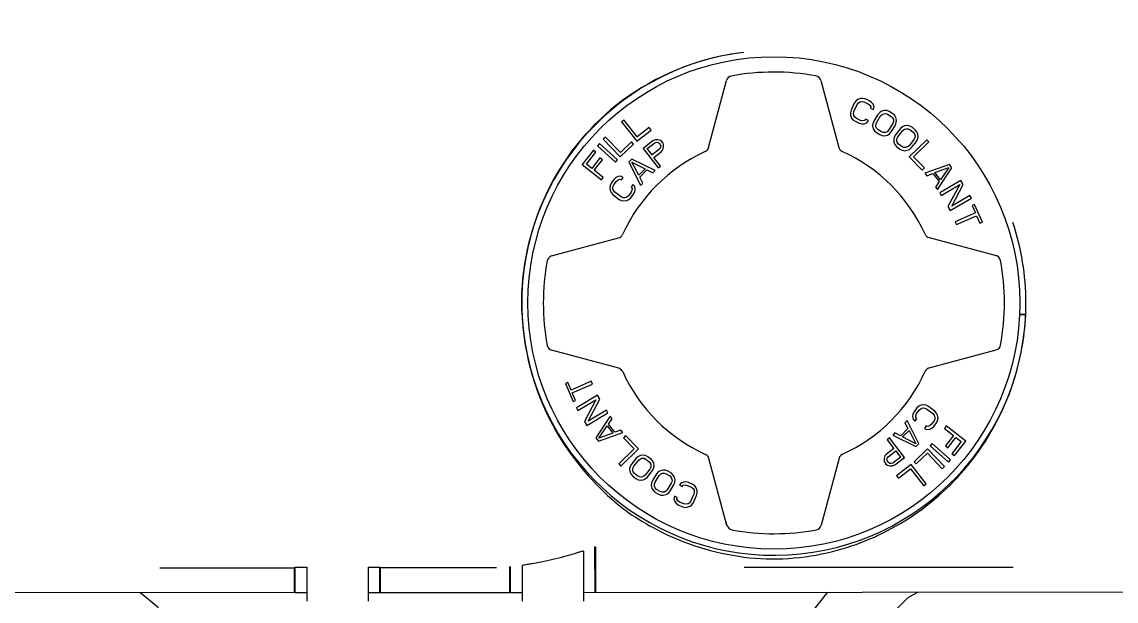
# Model space of a CAD drawing. Header units: metres. Extents: x 27859 to 32645, y 1492 to 8791.
# Drawn here: x 29835.3 to 30013.2, y 6042.6 to 6136.7 of the extents above; entities that cross this region are included whole.
import ezdxf

# ---------------------------------------------------------------- set-up
doc = ezdxf.new("R2010")
doc.units = ezdxf.units.M
doc.linetypes.add('CENTER', pattern=[2, 1.25, -0.25, 0.25, -0.25])
doc.layers.add('E-EQPT', color=190, linetype='Continuous')
doc.layers.add('E-HAT', color=253, linetype='CENTER', lineweight=15)

# ---------------------------------------------------------------- blocks, each defined once
blk = doc.blocks.new('EDG')
at = {"color": 0, "linetype": 'Continuous'}
for p, q in [((897.32, 1470.54, 1), (890.85, 1464.14, 1)), ((904, 1463.32, 1), (909.08, 1469.72, 1)), ((943.7, 1456.65, 1), (943.69, 1464.77, 1)), ((953.69, 1459.02, 1), (953.69, 1464.77, 1)), ((978.69, 1459.26, 1), (978.69, 1464.77, 1)), ((988.69, 1459.27, 1), (988.69, 1464.77, 1)), ((1012.83, 1465.88, 1), (1014.77, 1464.24, 1)), ((943.69, 1463.36, 1), (707.68, 1463.12, 1)), ((890.85, 1464.14, 1), (889.33, 1463.3, 1)), ((941.69, 1463.35, 1), (941.7, 1455.96, 1)), ((941.82, 1463.35, 1), (941.83, 1455.88, 1)), ((955.56, 1463.37, 1), (953.69, 1463.37, 1)), ((955.56, 1463.37, 1), (955.56, 1459.17, 1)), ((978.69, 1463.39, 1), (955.69, 1463.37, 1)), ((955.69, 1463.37, 1), (955.69, 1459.31, 1)), ((976.69, 1463.39, 1), (976.69, 1459.39, 1)), ((976.82, 1463.39, 1), (976.83, 1459.26, 1)), ((990.56, 1463.4, 1), (988.69, 1463.4, 1)), ((990.56, 1463.4, 1), (990.56, 1459.27, 1)), ((990.69, 1463.4, 1), (1093.19, 1463.5, 1)), ((990.69, 1463.4, 1), (990.69, 1459.4, 1)), ((1014.77, 1464.24, 1), (1015.78, 1463.43, 1)), ((873.82, 1459.29, 1), (917.57, 1459.33, 1)), ((955.69, 1459.31, 1), (955.56, 1459.17, 1)), ((957.82, 1459.37, 1), (976.69, 1459.39, 1)), ((976.69, 1459.39, 1), (976.83, 1459.26, 1)), ((978.69, 1459.26, 1), (976.83, 1459.26, 1)), ((990.56, 1459.27, 1), (988.69, 1459.27, 1)), ((990.69, 1459.4, 1), (990.56, 1459.27, 1)), ((990.69, 1459.4, 1), (1012.57, 1459.42, 1)), ((904.87, 1451.84, 1), (905.04, 1452.46, 1)), ((920.36, 1452.47, 1), (923.29, 1441.59, 1)), ((920.53, 1451.86, 1), (920.36, 1452.47, 1)), ((902.13, 1441.57, 1), (904.87, 1451.84, 1)), ((925.82, 1448.77, 1), (925.29, 1447.61, 1)), ((925.74, 1447.4, 1), (926.28, 1448.57, 1)), ((926.07, 1449.13, 1), (925.82, 1448.77, 1)), ((926.37, 1449.37, 1), (926.07, 1449.13, 1)), ((926.28, 1448.57, 1), (926.49, 1448.84, 1)), ((926.81, 1449.54, 1), (926.37, 1449.37, 1)), ((926.49, 1448.84, 1), (926.75, 1449, 1)), ((926.75, 1449, 1), (927.05, 1449.05, 1)), ((927.19, 1449.55, 1), (926.81, 1449.54, 1)), ((927.05, 1449.05, 1), (927.39, 1448.99, 1)), ((927.6, 1449.46, 1), (927.19, 1449.55, 1)), ((927.39, 1448.99, 1), (928.07, 1448.68, 1)), ((928.28, 1449.14, 1), (927.6, 1449.46, 1)), ((928.07, 1448.68, 1), (928.34, 1448.46, 1)), ((928.63, 1448.89, 1), (928.28, 1449.14, 1)), ((928.86, 1448.6, 1), (928.63, 1448.89, 1)), ((929.02, 1448.15, 1), (928.86, 1448.6, 1)), ((925.29, 1447.61, 1), (925.19, 1447.19, 1)), ((925.19, 1447.19, 1), (925.2, 1446.81, 1)), ((925.2, 1446.81, 1), (925.36, 1446.36, 1)), ((925.68, 1447.06, 1), (925.74, 1447.4, 1)), ((925.72, 1446.76, 1), (925.68, 1447.06, 1)), ((925.88, 1446.5, 1), (925.72, 1446.76, 1)), ((928.34, 1448.46, 1), (928.49, 1448.2, 1)), ((928.49, 1448.2, 1), (928.46, 1447.94, 1)), ((928.46, 1447.94, 1), (928.92, 1447.73, 1)), ((928.92, 1447.73, 1), (929.02, 1448.15, 1)), ((929.65, 1446.95, 1), (928.98, 1445.87, 1)), ((929.41, 1445.6, 1), (930.08, 1446.69, 1)), ((929.95, 1447.27, 1), (929.65, 1446.95, 1)), ((930.27, 1447.47, 1), (929.95, 1447.27, 1)), ((930.08, 1446.69, 1), (930.33, 1446.94, 1)), ((930.73, 1447.59, 1), (930.27, 1447.47, 1)), ((930.33, 1446.94, 1), (930.6, 1447.07, 1)), ((930.6, 1447.07, 1), (930.91, 1447.08, 1)), ((931.1, 1447.56, 1), (930.73, 1447.59, 1)), ((930.91, 1447.08, 1), (931.23, 1446.98, 1)), ((931.5, 1447.41, 1), (931.1, 1447.56, 1)), ((931.23, 1446.98, 1), (931.8, 1446.63, 1)), ((932.07, 1447.06, 1), (931.5, 1447.41, 1)), ((932.38, 1446.77, 1), (932.07, 1447.06, 1)), ((932.57, 1446.45, 1), (932.38, 1446.77, 1)), ((888.37, 1446.03, 1), (887.97, 1445.73, 1)), ((887.97, 1445.73, 1), (890.43, 1442.57, 1)), ((890.51, 1443.28, 1), (888.37, 1446.03, 1)), ((925.36, 1446.36, 1), (925.59, 1446.07, 1)), ((925.59, 1446.07, 1), (925.93, 1445.82, 1)), ((926.15, 1446.28, 1), (925.88, 1446.5, 1)), ((925.93, 1445.82, 1), (926.62, 1445.51, 1)), ((926.83, 1445.97, 1), (926.15, 1446.28, 1)), ((926.62, 1445.51, 1), (927.03, 1445.41, 1)), ((927.17, 1445.91, 1), (926.83, 1445.97, 1)), ((927.03, 1445.41, 1), (927.4, 1445.43, 1)), ((927.46, 1445.96, 1), (927.17, 1445.91, 1)), ((927.4, 1445.43, 1), (927.85, 1445.6, 1)), ((927.65, 1446.16, 1), (927.46, 1445.96, 1)), ((928.1, 1445.95, 1), (927.65, 1446.16, 1)), ((927.85, 1445.6, 1), (928.1, 1445.95, 1)), ((928.83, 1445.46, 1), (928.79, 1445.08, 1)), ((928.79, 1445.08, 1), (928.9, 1444.62, 1)), ((928.98, 1445.87, 1), (928.83, 1445.46, 1)), ((929.3, 1445.27, 1), (929.41, 1445.6, 1)), ((929.31, 1444.97, 1), (929.3, 1445.27, 1)), ((929.43, 1444.69, 1), (929.31, 1444.97, 1)), ((932.06, 1445.47, 1), (931.39, 1444.38, 1)), ((931.8, 1446.63, 1), (932.04, 1446.38, 1)), ((931.82, 1444.12, 1), (932.49, 1445.2, 1)), ((932.04, 1446.38, 1), (932.16, 1446.1, 1)), ((932.17, 1445.8, 1), (932.06, 1445.47, 1)), ((932.16, 1446.1, 1), (932.17, 1445.8, 1)), ((932.49, 1445.2, 1), (932.64, 1445.61, 1)), ((932.68, 1445.99, 1), (932.57, 1446.45, 1)), ((932.64, 1445.61, 1), (932.68, 1445.99, 1)), ((933.98, 1445.07, 1), (933.64, 1444.91, 1)), ((934.45, 1445.13, 1), (933.98, 1445.07, 1)), ((934.82, 1445.05, 1), (934.45, 1445.13, 1)), ((935.2, 1444.86, 1), (934.82, 1445.05, 1)), ((885.35, 1443.27, 1), (884.99, 1442.93, 1)), ((887.77, 1440.76, 1), (885.35, 1443.27, 1)), ((890.43, 1442.57, 1), (892.8, 1444.41, 1)), ((892.48, 1444.81, 1), (890.51, 1443.28, 1)), ((892.8, 1444.41, 1), (892.48, 1444.81, 1)), ((928.9, 1444.62, 1), (929.09, 1444.3, 1)), ((929.09, 1444.3, 1), (929.4, 1444.01, 1)), ((929.4, 1444.01, 1), (929.97, 1443.66, 1)), ((929.67, 1444.44, 1), (929.43, 1444.69, 1)), ((930.24, 1444.09, 1), (929.67, 1444.44, 1)), ((929.97, 1443.66, 1), (930.37, 1443.51, 1)), ((930.57, 1443.99, 1), (930.24, 1444.09, 1)), ((930.37, 1443.51, 1), (930.74, 1443.48, 1)), ((930.87, 1444, 1), (930.57, 1443.99, 1)), ((930.74, 1443.48, 1), (931.21, 1443.6, 1)), ((931.15, 1444.13, 1), (930.87, 1444, 1)), ((931.39, 1444.38, 1), (931.15, 1444.13, 1)), ((931.21, 1443.6, 1), (931.53, 1443.8, 1)), ((931.53, 1443.8, 1), (931.82, 1444.12, 1)), ((932.3, 1443.25, 1), (932.22, 1442.88, 1)), ((932.51, 1443.63, 1), (932.3, 1443.25, 1)), ((933.3, 1444.63, 1), (932.51, 1443.63, 1)), ((932.75, 1443, 1), (932.9, 1443.32, 1)), ((932.9, 1443.32, 1), (933.69, 1444.32, 1)), ((933.64, 1444.91, 1), (933.3, 1444.63, 1)), ((933.69, 1444.32, 1), (933.97, 1444.53, 1)), ((933.97, 1444.53, 1), (934.26, 1444.62, 1)), ((934.26, 1444.62, 1), (934.56, 1444.6, 1)), ((934.56, 1444.6, 1), (934.88, 1444.46, 1)), ((934.88, 1444.46, 1), (935.4, 1444.04, 1)), ((935.72, 1444.44, 1), (935.2, 1444.86, 1)), ((935.4, 1444.04, 1), (935.6, 1443.77, 1)), ((935.66, 1443.17, 1), (935.51, 1442.86, 1)), ((935.6, 1443.77, 1), (935.69, 1443.48, 1)), ((935.69, 1443.48, 1), (935.66, 1443.17, 1)), ((935.99, 1444.11, 1), (935.72, 1444.44, 1)), ((936.14, 1443.77, 1), (935.99, 1444.11, 1)), ((936.11, 1442.93, 1), (936.19, 1443.3, 1)), ((936.19, 1443.3, 1), (936.14, 1443.77, 1)), ((884.36, 1442.21, 1), (884.02, 1441.84, 1)), ((884.02, 1441.84, 1), (887, 1439.17, 1)), ((887.33, 1439.54, 1), (884.36, 1442.21, 1)), ((884.99, 1442.93, 1), (887.76, 1440.05, 1)), ((887.76, 1440.05, 1), (889.92, 1442.13, 1)), ((889.57, 1442.5, 1), (887.77, 1440.76, 1)), ((889.92, 1442.13, 1), (889.57, 1442.5, 1)), ((893.07, 1442.64, 1), (891.48, 1441.42, 1)), ((891.48, 1441.42, 1), (893.92, 1438.25, 1)), ((892.14, 1441.38, 1), (893.39, 1442.35, 1)), ((892.92, 1440.37, 1), (892.14, 1441.38, 1)), ((893.45, 1442.82, 1), (893.07, 1442.64, 1)), ((893.39, 1442.35, 1), (893.64, 1442.43, 1)), ((893.87, 1442.82, 1), (893.45, 1442.82, 1)), ((893.64, 1442.43, 1), (893.88, 1442.4, 1)), ((894.28, 1442.71, 1), (893.87, 1442.82, 1)), ((893.88, 1442.4, 1), (894.1, 1442.25, 1)), ((894.1, 1442.25, 1), (894.26, 1442.05, 1)), ((894.32, 1441.56, 1), (894.17, 1441.34, 1)), ((894.26, 1442.05, 1), (894.35, 1441.79, 1)), ((894.5, 1442.55, 1), (894.28, 1442.71, 1)), ((894.35, 1441.79, 1), (894.32, 1441.56, 1)), ((894.7, 1442.28, 1), (894.5, 1442.55, 1)), ((894.79, 1442.03, 1), (894.7, 1442.28, 1)), ((894.7, 1441.2, 1), (894.8, 1441.61, 1)), ((894.8, 1441.61, 1), (894.79, 1442.03, 1)), ((932.22, 1442.88, 1), (932.27, 1442.41, 1)), ((932.27, 1442.41, 1), (932.42, 1442.06, 1)), ((932.42, 1442.06, 1), (932.69, 1441.74, 1)), ((932.69, 1441.74, 1), (933.21, 1441.32, 1)), ((932.72, 1442.7, 1), (932.75, 1443, 1)), ((932.81, 1442.41, 1), (932.72, 1442.7, 1)), ((933.01, 1442.14, 1), (932.81, 1442.41, 1)), ((933.53, 1441.72, 1), (933.01, 1442.14, 1)), ((933.85, 1441.58, 1), (933.53, 1441.72, 1)), ((934.15, 1441.55, 1), (933.85, 1441.58, 1)), ((934.44, 1441.65, 1), (934.15, 1441.55, 1)), ((934.72, 1441.86, 1), (934.44, 1441.65, 1)), ((935.51, 1442.86, 1), (934.72, 1441.86, 1)), ((937.6, 1442.83, 1), (934.74, 1440.03, 1)), ((934.77, 1441.27, 1), (935.11, 1441.55, 1)), ((935.11, 1441.55, 1), (935.9, 1442.54, 1)), ((935.46, 1440.03, 1), (937.95, 1442.47, 1)), ((935.9, 1442.54, 1), (936.11, 1442.93, 1)), ((937.95, 1442.47, 1), (937.6, 1442.83, 1)), ((883.38, 1441.14, 1), (881.54, 1438.78, 1)), ((882.25, 1438.86, 1), (883.78, 1440.83, 1)), ((884.45, 1439.89, 1), (883.12, 1438.18, 1)), ((883.78, 1440.83, 1), (883.38, 1441.14, 1)), ((883.52, 1437.86, 1), (884.85, 1439.57, 1)), ((884.85, 1439.57, 1), (884.45, 1439.89, 1)), ((889.63, 1439.68, 1), (889.16, 1439.2, 1)), ((893.41, 1437.81, 1), (889.63, 1439.68, 1)), ((894.17, 1441.34, 1), (892.92, 1440.37, 1)), ((893.23, 1439.97, 1), (894.42, 1440.88, 1)), ((894.32, 1438.55, 1), (893.23, 1439.97, 1)), ((894.42, 1440.88, 1), (894.7, 1441.2, 1)), ((933.21, 1441.32, 1), (933.59, 1441.13, 1)), ((933.59, 1441.13, 1), (933.96, 1441.05, 1)), ((933.96, 1441.05, 1), (934.43, 1441.11, 1)), ((934.43, 1441.11, 1), (934.77, 1441.27, 1)), ((934.74, 1440.03, 1), (936.85, 1437.89, 1)), ((937.21, 1438.25, 1), (935.46, 1440.03, 1)), ((881.54, 1438.78, 1), (884.69, 1436.32, 1)), ((883.12, 1438.18, 1), (882.25, 1438.86, 1)), ((885, 1436.71, 1), (883.52, 1437.86, 1)), ((887, 1439.17, 1), (887.33, 1439.54, 1)), ((889.16, 1439.2, 1), (891.07, 1435.44, 1)), ((889.64, 1439.2, 1), (891.8, 1438.11, 1)), ((890.75, 1437.05, 1), (889.64, 1439.2, 1)), ((891.8, 1438.11, 1), (890.75, 1437.05, 1)), ((890.93, 1436.75, 1), (892.1, 1437.93, 1)), ((892.1, 1437.93, 1), (893.06, 1437.45, 1)), ((893.06, 1437.45, 1), (893.41, 1437.81, 1)), ((893.92, 1438.25, 1), (894.32, 1438.55, 1)), ((936.85, 1437.89, 1), (937.21, 1438.25, 1)), ((941.27, 1438.78, 1), (937.29, 1437.39, 1)), ((938.93, 1437.5, 1), (941.21, 1438.31, 1)), ((939.33, 1434.75, 1), (941.68, 1438.25, 1)), ((941.21, 1438.31, 1), (939.85, 1436.31, 1)), ((941.68, 1438.25, 1), (941.27, 1438.78, 1)), ((884.69, 1436.32, 1), (885, 1436.71, 1)), ((886.73, 1436.4, 1), (886.28, 1435.8, 1)), ((886.69, 1435.49, 1), (887.14, 1436.09, 1)), ((887.05, 1436.68, 1), (886.73, 1436.4, 1)), ((887.39, 1436.84, 1), (887.05, 1436.68, 1)), ((887.14, 1436.09, 1), (887.41, 1436.3, 1)), ((887.86, 1436.9, 1), (887.39, 1436.84, 1)), ((887.41, 1436.3, 1), (887.69, 1436.4, 1)), ((887.69, 1436.4, 1), (887.95, 1436.32, 1)), ((888.25, 1436.72, 1), (887.86, 1436.9, 1)), ((887.95, 1436.32, 1), (888.25, 1436.72, 1)), ((891.42, 1435.79, 1), (890.93, 1436.75, 1)), ((937.29, 1437.39, 1), (937.6, 1436.99, 1)), ((937.6, 1436.99, 1), (938.61, 1437.35, 1)), ((938.61, 1437.35, 1), (939.63, 1436.03, 1)), ((939.85, 1436.31, 1), (938.93, 1437.5, 1)), ((939.63, 1436.03, 1), (939.02, 1435.15, 1)), ((943.15, 1436.23, 1), (939.71, 1434.2, 1)), ((943.53, 1435.58, 1), (943.15, 1436.23, 1)), ((886.1, 1435.41, 1), (886.04, 1435.04, 1)), ((886.04, 1435.04, 1), (886.11, 1434.57, 1)), ((886.28, 1435.8, 1), (886.1, 1435.41, 1)), ((886.11, 1434.57, 1), (886.28, 1434.23, 1)), ((886.28, 1434.23, 1), (886.57, 1433.91, 1)), ((886.54, 1434.87, 1), (886.56, 1435.17, 1)), ((886.65, 1434.58, 1), (886.54, 1434.87, 1)), ((886.56, 1435.17, 1), (886.69, 1435.49, 1)), ((886.87, 1434.31, 1), (886.65, 1434.58, 1)), ((887.89, 1433.55, 1), (886.87, 1434.31, 1)), ((889.52, 1434.3, 1), (889.07, 1433.7, 1)), ((889.81, 1435.54, 1), (889.51, 1435.14, 1)), ((889.51, 1435.14, 1), (889.67, 1434.92, 1)), ((889.65, 1434.62, 1), (889.52, 1434.3, 1)), ((889.67, 1434.92, 1), (889.65, 1434.62, 1)), ((890.1, 1435.22, 1), (889.81, 1435.54, 1)), ((889.93, 1434, 1), (890.11, 1434.38, 1)), ((890.18, 1434.75, 1), (890.1, 1435.22, 1)), ((890.11, 1434.38, 1), (890.18, 1434.75, 1)), ((891.07, 1435.44, 1), (891.42, 1435.79, 1)), ((939.02, 1435.15, 1), (939.33, 1434.75, 1)), ((939.96, 1433.77, 1), (942.96, 1435.54, 1)), ((942.96, 1435.54, 1), (941.02, 1431.97, 1)), ((941.66, 1432.06, 1), (943.53, 1435.58, 1)), ((886.57, 1433.91, 1), (887.59, 1433.15, 1)), ((887.59, 1433.15, 1), (887.98, 1432.96, 1)), ((888.21, 1433.41, 1), (887.89, 1433.55, 1)), ((887.98, 1432.96, 1), (888.36, 1432.89, 1)), ((888.52, 1433.39, 1), (888.21, 1433.41, 1)), ((888.36, 1432.89, 1), (888.83, 1432.95, 1)), ((888.8, 1433.49, 1), (888.52, 1433.39, 1)), ((889.07, 1433.7, 1), (888.8, 1433.49, 1)), ((888.83, 1432.95, 1), (889.16, 1433.11, 1)), ((889.16, 1433.11, 1), (889.48, 1433.4, 1)), ((889.48, 1433.4, 1), (889.93, 1434, 1)), ((939.71, 1434.2, 1), (939.96, 1433.77, 1)), ((941.4, 1431.33, 1), (944.85, 1433.36, 1)), ((944.59, 1433.79, 1), (941.66, 1432.06, 1)), ((944.85, 1433.36, 1), (944.59, 1433.79, 1)), ((941.02, 1431.97, 1), (941.4, 1431.33, 1)), ((945.51, 1430.94, 1), (942.24, 1429.51, 1)), ((945.37, 1432.33, 1), (944.98, 1432.16, 1)), ((944.98, 1432.16, 1), (945.51, 1430.94, 1)), ((946.64, 1429.43, 1), (945.37, 1432.33, 1)), ((942.24, 1429.51, 1), (942.44, 1429.05, 1)), ((942.44, 1429.05, 1), (945.71, 1430.48, 1)), ((945.71, 1430.48, 1), (946.25, 1429.26, 1)), ((946.25, 1429.26, 1), (946.64, 1429.43, 1)), ((887.47, 1426.88, 1), (876.59, 1423.95, 1)), ((937.97, 1426.93, 1), (948.87, 1424.02, 1)), ((871.78, 1418.33, 1), (872.87, 1418.27, 1)), ((887.49, 1405.72, 1), (876.6, 1408.63, 1)), ((948.88, 1408.7, 1), (937.99, 1405.77, 1)), ((879.22, 1403.39, 1), (878.83, 1403.22, 1)), ((878.83, 1403.22, 1), (880.1, 1400.32, 1)), ((879.76, 1402.17, 1), (879.22, 1403.39, 1)), ((883.03, 1403.6, 1), (879.76, 1402.17, 1)), ((879.96, 1401.71, 1), (883.23, 1403.15, 1)), ((883.23, 1403.15, 1), (883.03, 1403.6, 1)), ((880.49, 1400.49, 1), (879.96, 1401.71, 1)), ((880.1, 1400.32, 1), (880.49, 1400.49, 1)), ((884.07, 1401.33, 1), (880.62, 1399.29, 1)), ((880.88, 1398.86, 1), (883.81, 1400.59, 1)), ((883.81, 1400.59, 1), (881.94, 1397.07, 1)), ((882.5, 1397.11, 1), (884.45, 1400.68, 1)), ((884.45, 1400.68, 1), (884.07, 1401.33, 1)), ((880.62, 1399.29, 1), (880.88, 1398.86, 1)), ((885.51, 1398.89, 1), (882.5, 1397.11, 1)), ((885.76, 1398.46, 1), (885.51, 1398.89, 1)), ((935.54, 1398.66, 1), (935.36, 1398.27, 1)), ((935.99, 1399.26, 1), (935.54, 1398.66, 1)), ((935.95, 1398.35, 1), (936.4, 1398.95, 1)), ((936.31, 1399.54, 1), (935.99, 1399.26, 1)), ((936.64, 1399.7, 1), (936.31, 1399.54, 1)), ((936.4, 1398.95, 1), (936.66, 1399.17, 1)), ((937.11, 1399.77, 1), (936.64, 1399.7, 1)), ((936.66, 1399.17, 1), (936.95, 1399.26, 1)), ((936.95, 1399.26, 1), (937.25, 1399.24, 1)), ((937.49, 1399.69, 1), (937.11, 1399.77, 1)), ((937.25, 1399.24, 1), (937.58, 1399.11, 1)), ((937.88, 1399.51, 1), (937.49, 1399.69, 1)), ((937.58, 1399.11, 1), (938.6, 1398.34, 1)), ((938.9, 1398.74, 1), (937.88, 1399.51, 1)), ((939.19, 1398.42, 1), (938.9, 1398.74, 1)), ((881.94, 1397.07, 1), (882.32, 1396.42, 1)), ((882.32, 1396.42, 1), (885.76, 1398.46, 1)), ((886.14, 1397.9, 1), (883.79, 1394.4, 1)), ((885.84, 1396.62, 1), (886.44, 1397.51, 1)), ((886.44, 1397.51, 1), (886.14, 1397.9, 1)), ((934.4, 1397.21, 1), (934.05, 1396.86, 1)), ((936.31, 1393.45, 1), (934.4, 1397.21, 1)), ((935.36, 1398.27, 1), (935.29, 1397.9, 1)), ((935.29, 1397.9, 1), (935.36, 1397.43, 1)), ((935.36, 1397.43, 1), (935.65, 1397.11, 1)), ((935.65, 1397.11, 1), (935.95, 1397.51, 1)), ((935.8, 1397.73, 1), (935.81, 1398.03, 1)), ((935.95, 1397.51, 1), (935.8, 1397.73, 1)), ((935.81, 1398.03, 1), (935.95, 1398.35, 1)), ((938.78, 1397.16, 1), (938.33, 1396.56, 1)), ((938.6, 1398.34, 1), (938.82, 1398.07, 1)), ((938.91, 1397.48, 1), (938.78, 1397.16, 1)), ((938.82, 1398.07, 1), (938.93, 1397.78, 1)), ((938.93, 1397.78, 1), (938.91, 1397.48, 1)), ((939.36, 1398.08, 1), (939.19, 1398.42, 1)), ((939.19, 1396.86, 1), (939.37, 1397.24, 1)), ((939.43, 1397.61, 1), (939.36, 1398.08, 1)), ((939.37, 1397.24, 1), (939.43, 1397.61, 1)), ((884.2, 1393.87, 1), (888.18, 1395.26, 1)), ((884.26, 1394.35, 1), (885.62, 1396.34, 1)), ((886.54, 1395.16, 1), (884.26, 1394.35, 1)), ((885.62, 1396.34, 1), (886.54, 1395.16, 1)), ((886.86, 1395.3, 1), (885.84, 1396.62, 1)), ((887.87, 1395.66, 1), (886.86, 1395.3, 1)), ((888.18, 1395.26, 1), (887.87, 1395.66, 1)), ((932.41, 1395.2, 1), (932.06, 1394.84, 1)), ((933.37, 1394.72, 1), (932.41, 1395.2, 1)), ((934.54, 1395.9, 1), (933.37, 1394.72, 1)), ((933.67, 1394.54, 1), (934.72, 1395.6, 1)), ((934.05, 1396.86, 1), (934.54, 1395.9, 1)), ((934.72, 1395.6, 1), (935.83, 1393.45, 1)), ((937.52, 1396.34, 1), (937.22, 1395.94, 1)), ((937.22, 1395.94, 1), (937.61, 1395.75, 1)), ((937.78, 1396.25, 1), (937.52, 1396.34, 1)), ((937.61, 1395.75, 1), (938.08, 1395.81, 1)), ((938.06, 1396.35, 1), (937.78, 1396.25, 1)), ((938.33, 1396.56, 1), (938.06, 1396.35, 1)), ((938.08, 1395.81, 1), (938.42, 1395.97, 1)), ((938.42, 1395.97, 1), (938.74, 1396.26, 1)), ((938.74, 1396.26, 1), (939.19, 1396.86, 1)), ((940.78, 1396.33, 1), (940.47, 1395.94, 1)), ((940.47, 1395.94, 1), (941.95, 1394.79, 1)), ((943.93, 1393.87, 1), (940.78, 1396.33, 1)), ((883.79, 1394.4, 1), (884.2, 1393.87, 1)), ((888.62, 1394.76, 1), (888.26, 1394.41, 1)), ((888.26, 1394.41, 1), (890.01, 1392.62, 1)), ((890.73, 1392.62, 1), (888.62, 1394.76, 1)), ((931.55, 1394.41, 1), (931.15, 1394.1, 1)), ((931.15, 1394.1, 1), (932.24, 1392.69, 1)), ((933.99, 1391.24, 1), (931.55, 1394.41, 1)), ((932.06, 1394.84, 1), (935.84, 1392.98, 1)), ((935.83, 1393.45, 1), (933.67, 1394.54, 1)), ((935.84, 1392.98, 1), (936.31, 1393.45, 1)), ((938.47, 1393.49, 1), (938.14, 1393.11, 1)), ((941.44, 1390.81, 1), (938.47, 1393.49, 1)), ((941.95, 1394.79, 1), (940.62, 1393.08, 1)), ((941.02, 1392.77, 1), (942.35, 1394.47, 1)), ((943.22, 1393.79, 1), (941.68, 1391.82, 1)), ((942.09, 1391.51, 1), (943.93, 1393.87, 1)), ((942.35, 1394.47, 1), (943.22, 1393.79, 1)), ((890.01, 1392.62, 1), (887.52, 1390.18, 1)), ((887.87, 1389.82, 1), (890.73, 1392.62, 1)), ((891.04, 1391.54, 1), (890.69, 1391.38, 1)), ((891.51, 1391.6, 1), (891.04, 1391.54, 1)), ((891.88, 1391.53, 1), (891.51, 1391.6, 1)), ((931.05, 1391.77, 1), (930.77, 1391.45, 1)), ((932.24, 1392.69, 1), (931.05, 1391.77, 1)), ((931.3, 1391.31, 1), (932.55, 1392.28, 1)), ((932.55, 1392.28, 1), (933.33, 1391.27, 1)), ((937.71, 1392.6, 1), (935.55, 1390.52, 1)), ((935.9, 1390.15, 1), (937.7, 1391.89, 1)), ((937.7, 1391.89, 1), (940.12, 1389.38, 1)), ((940.48, 1389.73, 1), (937.71, 1392.6, 1)), ((938.14, 1393.11, 1), (941.11, 1390.44, 1)), ((940.62, 1393.08, 1), (941.02, 1392.77, 1)), ((941.68, 1391.82, 1), (942.09, 1391.51, 1)), ((887.52, 1390.18, 1), (887.87, 1389.82, 1)), ((889.56, 1390.11, 1), (889.36, 1389.72, 1)), ((890.36, 1391.1, 1), (889.56, 1390.11, 1)), ((889.81, 1389.48, 1), (889.95, 1389.8, 1)), ((889.95, 1389.8, 1), (890.75, 1390.79, 1)), ((890.69, 1391.38, 1), (890.36, 1391.1, 1)), ((890.75, 1390.79, 1), (891.03, 1391, 1)), ((891.03, 1391, 1), (891.32, 1391.1, 1)), ((891.32, 1391.1, 1), (891.62, 1391.08, 1)), ((891.62, 1391.08, 1), (891.94, 1390.93, 1)), ((892.26, 1391.33, 1), (891.88, 1391.53, 1)), ((891.94, 1390.93, 1), (892.46, 1390.52, 1)), ((892.78, 1390.91, 1), (892.26, 1391.33, 1)), ((892.46, 1390.52, 1), (892.66, 1390.24, 1)), ((892.66, 1390.24, 1), (892.75, 1389.95, 1)), ((892.75, 1389.95, 1), (892.72, 1389.65, 1)), ((893.05, 1390.59, 1), (892.78, 1390.91, 1)), ((893.2, 1390.25, 1), (893.05, 1390.59, 1)), ((893.16, 1389.4, 1), (893.25, 1389.77, 1)), ((893.25, 1389.77, 1), (893.2, 1390.25, 1)), ((905.11, 1380.18, 1), (902.18, 1391.07, 1)), ((923.34, 1391.09, 1), (920.43, 1380.19, 1)), ((930.77, 1391.45, 1), (930.67, 1391.04, 1)), ((930.67, 1391.04, 1), (930.67, 1390.62, 1)), ((930.67, 1390.62, 1), (930.76, 1390.37, 1)), ((930.76, 1390.37, 1), (930.97, 1390.1, 1)), ((930.97, 1390.1, 1), (931.19, 1389.95, 1)), ((931.12, 1390.86, 1), (931.15, 1391.09, 1)), ((931.21, 1390.61, 1), (931.12, 1390.86, 1)), ((931.15, 1391.09, 1), (931.3, 1391.31, 1)), ((931.19, 1389.95, 1), (931.6, 1389.83, 1)), ((931.37, 1390.4, 1), (931.21, 1390.61, 1)), ((931.59, 1390.25, 1), (931.37, 1390.4, 1)), ((931.83, 1390.22, 1), (931.59, 1390.25, 1)), ((931.6, 1389.83, 1), (932.02, 1389.83, 1)), ((932.08, 1390.3, 1), (931.83, 1390.22, 1)), ((932.02, 1389.83, 1), (932.4, 1390.02, 1)), ((933.33, 1391.27, 1), (932.08, 1390.3, 1)), ((932.4, 1390.02, 1), (933.99, 1391.24, 1)), ((935.04, 1390.08, 1), (932.67, 1388.24, 1)), ((937.5, 1386.93, 1), (935.04, 1390.08, 1)), ((935.55, 1390.52, 1), (935.9, 1390.15, 1)), ((941.11, 1390.44, 1), (941.44, 1390.81, 1)), ((889.36, 1389.72, 1), (889.28, 1389.35, 1)), ((889.28, 1389.35, 1), (889.33, 1388.88, 1)), ((889.33, 1388.88, 1), (889.48, 1388.54, 1)), ((889.48, 1388.54, 1), (889.75, 1388.21, 1)), ((889.75, 1388.21, 1), (890.27, 1387.79, 1)), ((889.78, 1389.17, 1), (889.81, 1389.48, 1)), ((889.86, 1388.88, 1), (889.78, 1389.17, 1)), ((890.07, 1388.61, 1), (889.86, 1388.88, 1)), ((890.59, 1388.19, 1), (890.07, 1388.61, 1)), ((890.91, 1388.05, 1), (890.59, 1388.19, 1)), ((891.21, 1388.03, 1), (890.91, 1388.05, 1)), ((891.5, 1388.12, 1), (891.21, 1388.03, 1)), ((891.77, 1388.34, 1), (891.5, 1388.12, 1)), ((892.57, 1389.33, 1), (891.77, 1388.34, 1)), ((891.83, 1387.74, 1), (892.16, 1388.02, 1)), ((892.16, 1388.02, 1), (892.96, 1389.02, 1)), ((892.72, 1389.65, 1), (892.57, 1389.33, 1)), ((892.96, 1389.02, 1), (893.16, 1389.4, 1)), ((893.65, 1388.53, 1), (892.98, 1387.45, 1)), ((893.4, 1387.19, 1), (894.07, 1388.27, 1)), ((893.94, 1388.85, 1), (893.65, 1388.53, 1)), ((894.26, 1389.06, 1), (893.94, 1388.85, 1)), ((894.07, 1388.27, 1), (894.32, 1388.52, 1)), ((894.73, 1389.17, 1), (894.26, 1389.06, 1)), ((894.32, 1388.52, 1), (894.6, 1388.65, 1)), ((894.6, 1388.65, 1), (894.9, 1388.66, 1)), ((895.1, 1389.14, 1), (894.73, 1389.17, 1)), ((894.9, 1388.66, 1), (895.23, 1388.56, 1)), ((895.5, 1388.99, 1), (895.1, 1389.14, 1)), ((895.23, 1388.56, 1), (895.8, 1388.21, 1)), ((896.07, 1388.64, 1), (895.5, 1388.99, 1)), ((895.8, 1388.21, 1), (896.04, 1387.96, 1)), ((896.38, 1388.35, 1), (896.07, 1388.64, 1)), ((896.57, 1388.03, 1), (896.38, 1388.35, 1)), ((896.68, 1387.57, 1), (896.57, 1388.03, 1)), ((932.67, 1388.24, 1), (932.99, 1387.84, 1)), ((932.99, 1387.84, 1), (934.96, 1389.37, 1)), ((934.96, 1389.37, 1), (937.1, 1386.62, 1)), ((940.12, 1389.38, 1), (940.48, 1389.73, 1)), ((890.27, 1387.79, 1), (890.65, 1387.6, 1)), ((890.65, 1387.6, 1), (891.02, 1387.52, 1)), ((891.02, 1387.52, 1), (891.49, 1387.58, 1)), ((891.49, 1387.58, 1), (891.83, 1387.74, 1)), ((892.83, 1387.04, 1), (892.79, 1386.66, 1)), ((892.79, 1386.66, 1), (892.9, 1386.2, 1)), ((892.98, 1387.45, 1), (892.83, 1387.04, 1)), ((892.9, 1386.2, 1), (893.09, 1385.88, 1)), ((893.3, 1386.85, 1), (893.4, 1387.19, 1)), ((893.3, 1386.55, 1), (893.3, 1386.85, 1)), ((893.43, 1386.27, 1), (893.3, 1386.55, 1)), ((893.67, 1386.02, 1), (893.43, 1386.27, 1)), ((896.06, 1387.05, 1), (895.39, 1385.96, 1)), ((895.82, 1385.7, 1), (896.49, 1386.79, 1)), ((896.04, 1387.96, 1), (896.16, 1387.69, 1)), ((896.17, 1387.38, 1), (896.06, 1387.05, 1)), ((896.16, 1387.69, 1), (896.17, 1387.38, 1)), ((896.49, 1386.79, 1), (896.64, 1387.19, 1)), ((896.64, 1387.19, 1), (896.68, 1387.57, 1)), ((897.62, 1387.05, 1), (897.37, 1386.7, 1)), ((897.37, 1386.7, 1), (897.82, 1386.49, 1)), ((898.07, 1387.23, 1), (897.62, 1387.05, 1)), ((897.82, 1386.49, 1), (898, 1386.69, 1)), ((898, 1386.69, 1), (898.3, 1386.74, 1)), ((898.44, 1387.24, 1), (898.07, 1387.23, 1)), ((898.3, 1386.74, 1), (898.64, 1386.68, 1)), ((898.85, 1387.14, 1), (898.44, 1387.24, 1)), ((898.64, 1386.68, 1), (899.32, 1386.37, 1)), ((899.54, 1386.83, 1), (898.85, 1387.14, 1)), ((899.32, 1386.37, 1), (899.59, 1386.15, 1)), ((899.88, 1386.58, 1), (899.54, 1386.83, 1)), ((900.11, 1386.29, 1), (899.88, 1386.58, 1)), ((900.27, 1385.84, 1), (900.11, 1386.29, 1)), ((937.1, 1386.62, 1), (937.5, 1386.93, 1)), ((893.09, 1385.88, 1), (893.4, 1385.59, 1)), ((893.4, 1385.59, 1), (893.97, 1385.24, 1)), ((894.24, 1385.67, 1), (893.67, 1386.02, 1)), ((893.97, 1385.24, 1), (894.37, 1385.09, 1)), ((894.56, 1385.57, 1), (894.24, 1385.67, 1)), ((894.37, 1385.09, 1), (894.74, 1385.06, 1)), ((894.87, 1385.59, 1), (894.56, 1385.57, 1)), ((894.74, 1385.06, 1), (895.2, 1385.18, 1)), ((895.14, 1385.72, 1), (894.87, 1385.59, 1)), ((895.39, 1385.96, 1), (895.14, 1385.72, 1)), ((895.2, 1385.18, 1), (895.52, 1385.38, 1)), ((895.52, 1385.38, 1), (895.82, 1385.7, 1)), ((896.55, 1384.92, 1), (896.45, 1384.5, 1)), ((896.45, 1384.5, 1), (896.61, 1384.05, 1)), ((897.01, 1384.71, 1), (896.55, 1384.92, 1)), ((896.98, 1384.45, 1), (897.01, 1384.71, 1)), ((897.13, 1384.19, 1), (896.98, 1384.45, 1)), ((899.73, 1385.25, 1), (899.19, 1384.09, 1)), ((899.59, 1386.15, 1), (899.75, 1385.89, 1)), ((899.65, 1383.88, 1), (900.18, 1385.04, 1)), ((899.79, 1385.59, 1), (899.73, 1385.25, 1)), ((899.75, 1385.89, 1), (899.79, 1385.59, 1)), ((900.18, 1385.04, 1), (900.28, 1385.46, 1)), ((900.28, 1385.46, 1), (900.27, 1385.84, 1)), ((896.61, 1384.05, 1), (896.84, 1383.76, 1)), ((896.84, 1383.76, 1), (897.19, 1383.51, 1)), ((897.4, 1383.97, 1), (897.13, 1384.19, 1)), ((897.19, 1383.51, 1), (897.87, 1383.2, 1)), ((898.08, 1383.66, 1), (897.4, 1383.97, 1)), ((897.87, 1383.2, 1), (898.28, 1383.1, 1)), ((898.42, 1383.6, 1), (898.08, 1383.66, 1)), ((898.28, 1383.1, 1), (898.66, 1383.12, 1)), ((898.72, 1383.65, 1), (898.42, 1383.6, 1)), ((898.66, 1383.12, 1), (899.1, 1383.29, 1)), ((898.98, 1383.81, 1), (898.72, 1383.65, 1)), ((899.19, 1384.09, 1), (898.98, 1383.81, 1)), ((899.1, 1383.29, 1), (899.4, 1383.53, 1)), ((899.4, 1383.53, 1), (899.65, 1383.88, 1))]:
    blk.add_line(p, q, dxfattribs=at)
blk.add_circle((912.73, 1416.33, 1), 40, dxfattribs=at)
for centre, radius, start, end in [((912.73, 1416.33, 1), 41, 276.8857, 177.205), ((912.73, 1416.33, 1), 37.5, 79.4861, 100.6267), ((906, 1452.2, 1), 1, 100.6267, 165.0564), ((919.39, 1452.21, 1), 1, 15.0564, 79.4861), ((901.16, 1441.82, 1), 1, 294.4077, 345.0564), ((924.25, 1441.85, 1), 1, 195.0564, 245.705), ((912.73, 1416.33, 1), 27, 114.4077, 155.705), ((912.73, 1416.33, 1), 27, 24.4077, 65.705), ((913.47, 1416.29, 1), 41.73, 161.6894, 177.2057), ((887.21, 1427.85, 1), 1, 285.0564, 335.705), ((938.23, 1427.9, 1), 1, 204.4077, 255.0564), ((876.85, 1422.99, 1), 1, 105.0564, 169.4861), ((948.61, 1423.06, 1), 1, 10.6267, 75.0564), ((912.73, 1416.33, 1), 37.5, 169.4861, 190.6267), ((912.73, 1416.33, 1), 37.5, 349.4861, 10.6266), ((912.82, 1416.32, 1), 41.08, 177.3511, 180.0572), ((872.69, 1545.27, 1), 127.05, 269.5875, 270.0776), ((913.06, 1416.38, 1), 41.32, 180.1342, 198.5096), ((876.86, 1409.6, 1), 1, 190.6267, 255.0564), ((948.62, 1409.67, 1), 1, 285.0564, 349.4861), ((938.25, 1404.81, 1), 1, 105.0564, 155.705), ((887.24, 1404.76, 1), 1, 24.4077, 75.0564), ((912.73, 1416.33, 1), 27, 204.4077, 245.705), ((912.73, 1416.33, 1), 27, 294.4077, 335.705), ((901.21, 1390.81, 1), 1, 15.0564, 65.705), ((924.3, 1390.83, 1), 1, 114.4077, 165.0564), ((916.36, 1411.61, 1), 35.14, 304.6941, 310.47), ((912.65, 1417.02, 1), 41.69, 276.8859, 304.661), ((906.07, 1380.44, 1), 1, 195.0564, 259.4861), ((912.73, 1416.33, 1), 37.5, 259.4864, 280.627), ((919.47, 1380.45, 1), 1, 280.6267, 345.0564)]:
    blk.add_arc(centre, radius, start, end, dxfattribs=at)
for points, knots in [([(917.57, 1457.62, 1), (912.81, 1458.23, 1), (903.52, 1457.59, 1), (890.84, 1452.18, 1), (880.21, 1442.89, 1), (875.44, 1434.23, 1), (873.85, 1429.4, 1)], [0, 0, 0, 0, 0.257018, 0.484597, 0.727865, 1, 1, 1, 1]), ([(936.3, 1450.42, 1), (934.85, 1451.42, 1), (929.09, 1454.92, 1), (922.49, 1456.98, 1), (917.57, 1457.62, 1)], [0, 0, 0, 0, 0.262139, 1, 1, 1, 1]), ([(943.7, 1456.65, 1), (943.7, 1456.61, 1), (943.91, 1456.71, 1), (944.12, 1456.73, 1), (944.62, 1456.91, 1), (945.49, 1457.17, 1), (946.87, 1457.59, 1), (948.66, 1458.04, 1), (950.46, 1458.44, 1), (951.87, 1458.68, 1), (952.77, 1458.84, 1), (953.27, 1458.9, 1), (953.49, 1458.99, 1), (953.69, 1458.98, 1), (953.69, 1459.02, 1)], [0, 0, 0, 0, 0.009685, 0.039108, 0.086752, 0.150108, 0.312238, 0.501024, 0.69018, 0.851886, 0.914296, 0.960871, 0.989771, 1, 1, 1, 1]), ([(939.11, 1448.2, 1), (938.93, 1448.36, 1), (938.03, 1449.14, 1), (937.08, 1449.87, 1), (936.3, 1450.42, 1)], [0, 0, 0, 0, 0.198144, 1, 1, 1, 1]), ([(953.69, 1418.3, 1), (953.38, 1424.86, 1), (950.05, 1436.22, 1), (942.67, 1445.06, 1), (939.11, 1448.2, 1)], [0, 0, 0, 0, 0.580263, 1, 1, 1, 1]), ([(953.69, 1418.3, 1), (953.99, 1412, 1), (951.64, 1399.22, 1), (943.86, 1388.88, 1), (939.17, 1384.88, 1)], [0, 0, 0, 0, 0.50603, 1, 1, 1, 1])]:
    blk.add_open_spline(points, degree=3, knots=knots, dxfattribs=at)

msp = doc.modelspace()

# ---------------------------------------------------------------- hatches: boundary and pattern name
at = {"layer": 'E-HAT', "linetype": 'Continuous'}
h = msp.add_hatch(dxfattribs=at)
h.set_pattern_fill('AR-CONC', color=8, scale=40, angle=90)
h.set_pattern_definition([(140, (30868.3, 2757.35), (25.101, 286.904), [30, -330]), (85, (30868.3, 2757.35), (-300.877, -55.5), [24, -264]), (190.4514, (30870.4, 2781.26), (-275.776, 231.404), [25.496, -280.457]), (136.184, (30788.3, 2757.35), (66.208, 426.897), [45, -495]), (186.636, (30793.8, 2792.93), (-389.647, 373.865), [38.244, -420.686]), (81.184, (30788.3, 2757.35), (-389.647, 373.865), [36, -396]), (111, (30808.3, 2797.35), (161.0476, 238.763), [30, -330]), (56, (30808.3, 2797.35), (-290.06, 97.326), [24, -264]), (161.4514, (30821.72, 2817.25), (-129.012, 336.089), [25.496, -280.457]), (127.5, (30868.3, 2757.35), (-133.1575, 4.864), [0, -260.8, 0, -268, 0, -265]), (97.5, (30868.3, 2757.35), (-157.7647, 105.2278), [0, -152.8, 0, -254.8, 0, -101]), (57.5, (30868.3, 2668.15), (9.022, 213.529), [0, -100, 0, -312, 0, -414]), (47.5, (30868.3, 2628.15), (-40.042, 233.2745), [0, -130, 0, -207.2, 0, -294])])
h.paths.add_polyline_path([(32053.3, 1585.35), (28053.3, 1585.35), (28053.3, 2085.35), (28638.3, 2085.35), (28638.3, 8185.35), (28053.3, 8185.35), (28053.3, 8685.35), (32053.3, 8685.35), (32053.3, 8185.35), (31468.3, 8185.35), (31468.3, 2085.35), (32053.3, 2085.35)])

# ---------------------------------------------------------------- next in the draw order: wipeouts: each hides what was drawn before it
msp.add_wipeout([(30870.3, 2757.35), (29240.32, 2757.35), (29240.32, 7507.34), (30870.3, 7507.34)]).translate(0, 0, -732205.32).dxf.layer = 'E-EQPT'

# ---------------------------------------------------------------- next in the draw order: block references
at = {"layer": 'E-EQPT', "rotation": 180}
msp.add_blockref('EDG', (30870.3, 7507.34, -732206.32), dxfattribs=at)

doc.saveas('drawing.dxf')
